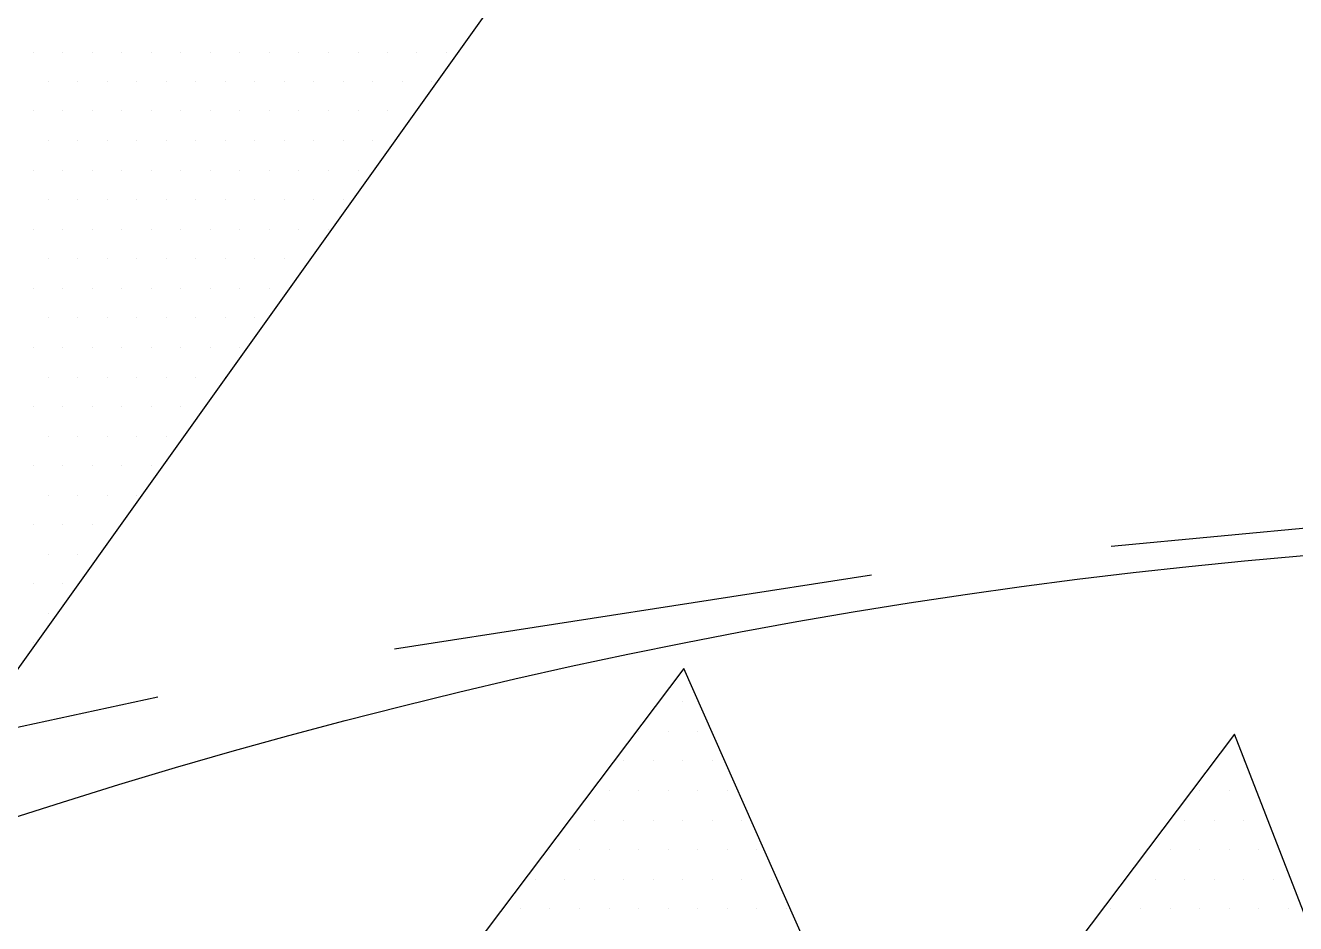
# Model space of a CAD drawing. Header units: millimetres. Extents: x -1573 to 210, y -360 to 557.
# Drawn here: x -495.469 to -493.101, y 30.001 to 31.675 of the extents above; entities that cross this region are included whole.
import ezdxf

# ---------------------------------------------------------------- set-up
doc = ezdxf.new("R2010")
doc.units = ezdxf.units.MM
doc.header["$LTSCALE"] = 2
doc.linetypes.add('CACHEX2', pattern=[0.75, 0.5, -0.25])
for name, color, linetype in [('CALQUE_7', 4, 'Continuous'), ('CARTOUCHE', 7, 'Continuous'), ('rosace', 7, 'Continuous')]:
    doc.layers.add(name, color=color, linetype=linetype)

# ---------------------------------------------------------------- blocks, each defined once
blk = doc.blocks.new('A$C715108E3')
at = {"layer": 'CALQUE_7', "color": 131}
for p, q in [((-9.4239, 0.6123), (-9.4239, 0.6123)), ((-9.3321, 0.6123), (-9.3321, 0.6123)), ((-9.2402, 0.6123), (-9.2402, 0.6123)), ((-9.1488, 0.6123), (-9.1488, 0.6123)), ((-9.0567, 0.6123), (-9.0567, 0.6123)), ((-8.9651, 0.6123), (-8.9651, 0.6123)), ((-8.8735, 0.6123), (-8.8735, 0.6123)), ((-8.7818, 0.6123), (-8.7818, 0.6123)), ((-8.69, 0.6123), (-8.69, 0.6123)), ((-8.5985, 0.6123), (-8.5985, 0.6123)), ((-8.5067, 0.6123), (-8.5067, 0.6123)), ((-8.4147, 0.6123), (-8.4147, 0.6123)), ((-8.3226, 0.6123), (-8.3226, 0.6123)), ((-8.2316, 0.6123), (-8.2316, 0.6123)), ((-8.1394, 0.6123), (-8.1394, 0.6123)), ((-9.3778, 0.521), (-9.3778, 0.521)), ((-9.2863, 0.521), (-9.2863, 0.521)), ((-9.1945, 0.521), (-9.1945, 0.521)), ((-9.1027, 0.521), (-9.1027, 0.521)), ((-9.0112, 0.521), (-9.0112, 0.521)), ((-8.9194, 0.521), (-8.9194, 0.521)), ((-8.8275, 0.521), (-8.8275, 0.521)), ((-8.7361, 0.521), (-8.7361, 0.521)), ((-8.6442, 0.521), (-8.6442, 0.521)), ((-8.5522, 0.521), (-8.5522, 0.521)), ((-8.461, 0.521), (-8.461, 0.521)), ((-8.3689, 0.521), (-8.3689, 0.521)), ((-8.2769, 0.521), (-8.2769, 0.521)), ((-8.1851, 0.521), (-8.1851, 0.521)), ((-9.4239, 0.4296), (-9.4239, 0.4296)), ((-9.3321, 0.4296), (-9.3321, 0.4296)), ((-9.2402, 0.4296), (-9.2402, 0.4296)), ((-9.1488, 0.4296), (-9.1488, 0.4296)), ((-9.0567, 0.4296), (-9.0567, 0.4296)), ((-8.9651, 0.4296), (-8.9651, 0.4296)), ((-8.8735, 0.4296), (-8.8735, 0.4296)), ((-8.7818, 0.4296), (-8.7818, 0.4296)), ((-8.69, 0.4296), (-8.69, 0.4296)), ((-8.5985, 0.4296), (-8.5985, 0.4296)), ((-8.5067, 0.4296), (-8.5067, 0.4296)), ((-8.4147, 0.4296), (-8.4147, 0.4296)), ((-8.3226, 0.4296), (-8.3226, 0.4296)), ((-9.3778, 0.3372), (-9.3778, 0.3372)), ((-9.2863, 0.3372), (-9.2863, 0.3372)), ((-9.1945, 0.3372), (-9.1945, 0.3372)), ((-9.1027, 0.3372), (-9.1027, 0.3372)), ((-9.0112, 0.3372), (-9.0112, 0.3372)), ((-8.9194, 0.3372), (-8.9194, 0.3372)), ((-8.8275, 0.3372), (-8.8275, 0.3372)), ((-8.7361, 0.3372), (-8.7361, 0.3372)), ((-8.6442, 0.3372), (-8.6442, 0.3372)), ((-8.5522, 0.3372), (-8.5522, 0.3372)), ((-8.461, 0.3372), (-8.461, 0.3372)), ((-8.3689, 0.3372), (-8.3689, 0.3372)), ((-9.4239, 0.2459), (-9.4239, 0.2459)), ((-9.3321, 0.2459), (-9.3321, 0.2459)), ((-9.2402, 0.2459), (-9.2402, 0.2459)), ((-9.1488, 0.2459), (-9.1488, 0.2459)), ((-9.0567, 0.2459), (-9.0567, 0.2459)), ((-8.9651, 0.2459), (-8.9651, 0.2459)), ((-8.8735, 0.2459), (-8.8735, 0.2459)), ((-8.7818, 0.2459), (-8.7818, 0.2459)), ((-8.69, 0.2459), (-8.69, 0.2459)), ((-8.5985, 0.2459), (-8.5985, 0.2459)), ((-8.5067, 0.2459), (-8.5067, 0.2459)), ((-8.4147, 0.2459), (-8.4147, 0.2459)), ((-9.3778, 0.1544), (-9.3778, 0.1544)), ((-9.2863, 0.1544), (-9.2863, 0.1544)), ((-9.1945, 0.1544), (-9.1945, 0.1544)), ((-9.1027, 0.1544), (-9.1027, 0.1544)), ((-9.0112, 0.1544), (-9.0112, 0.1544)), ((-8.9194, 0.1544), (-8.9194, 0.1544)), ((-8.8275, 0.1544), (-8.8275, 0.1544)), ((-8.7361, 0.1544), (-8.7361, 0.1544)), ((-8.6442, 0.1544), (-8.6442, 0.1544)), ((-8.5522, 0.1544), (-8.5522, 0.1544)), ((-8.461, 0.1544), (-8.461, 0.1544)), ((-9.4239, 0.0618), (-9.4239, 0.0618)), ((-9.3321, 0.0618), (-9.3321, 0.0618)), ((-9.2402, 0.0618), (-9.2402, 0.0618)), ((-9.1488, 0.0618), (-9.1488, 0.0618)), ((-9.0567, 0.0618), (-9.0567, 0.0618)), ((-8.9651, 0.0618), (-8.9651, 0.0618)), ((-8.8735, 0.0618), (-8.8735, 0.0618)), ((-8.7818, 0.0618), (-8.7818, 0.0618)), ((-8.69, 0.0618), (-8.69, 0.0618)), ((-8.5985, 0.0618), (-8.5985, 0.0618)), ((-8.5067, 0.0618), (-8.5067, 0.0618)), ((-9.3778, -0.0294), (-9.3778, -0.0294)), ((-9.2863, -0.0294), (-9.2863, -0.0294)), ((-9.1945, -0.0294), (-9.1945, -0.0294)), ((-9.1027, -0.0294), (-9.1027, -0.0294)), ((-9.0112, -0.0294), (-9.0112, -0.0294)), ((-8.9194, -0.0294), (-8.9194, -0.0294)), ((-8.8275, -0.0294), (-8.8275, -0.0294)), ((-8.7361, -0.0294), (-8.7361, -0.0294)), ((-8.6442, -0.0294), (-8.6442, -0.0294)), ((-9.4239, -0.1218), (-9.4239, -0.1218)), ((-9.3321, -0.1218), (-9.3321, -0.1218)), ((-9.2402, -0.1218), (-9.2402, -0.1218)), ((-9.1488, -0.1218), (-9.1488, -0.1218)), ((-9.0567, -0.1218), (-9.0567, -0.1218)), ((-8.9651, -0.1218), (-8.9651, -0.1218)), ((-8.8735, -0.1218), (-8.8735, -0.1218)), ((-8.7818, -0.1218), (-8.7818, -0.1218)), ((-8.69, -0.1218), (-8.69, -0.1218)), ((-9.3778, -0.2131), (-9.3778, -0.2131)), ((-9.2863, -0.2131), (-9.2863, -0.2131)), ((-9.1945, -0.2131), (-9.1945, -0.2131)), ((-9.1027, -0.2131), (-9.1027, -0.2131)), ((-9.0112, -0.2131), (-9.0112, -0.2131)), ((-8.9194, -0.2131), (-8.9194, -0.2131)), ((-8.8275, -0.2131), (-8.8275, -0.2131)), ((-8.7361, -0.2131), (-8.7361, -0.2131)), ((-9.4239, -0.3047), (-9.4239, -0.3047)), ((-9.3321, -0.3047), (-9.3321, -0.3047)), ((-9.2402, -0.3047), (-9.2402, -0.3047)), ((-9.1488, -0.3047), (-9.1488, -0.3047)), ((-9.0567, -0.3047), (-9.0567, -0.3047)), ((-8.9651, -0.3047), (-8.9651, -0.3047)), ((-8.8735, -0.3047), (-8.8735, -0.3047)), ((-8.7818, -0.3047), (-8.7818, -0.3047)), ((-9.3778, -0.3969), (-9.3778, -0.3969)), ((-9.2863, -0.3969), (-9.2863, -0.3969)), ((-9.1945, -0.3969), (-9.1945, -0.3969)), ((-9.1027, -0.3969), (-9.1027, -0.3969)), ((-9.0112, -0.3969), (-9.0112, -0.3969)), ((-8.9194, -0.3969), (-8.9194, -0.3969)), ((-8.8275, -0.3969), (-8.8275, -0.3969)), ((-9.4239, -0.4884), (-9.4239, -0.4884)), ((-9.3321, -0.4884), (-9.3321, -0.4884)), ((-9.2402, -0.4884), (-9.2402, -0.4884)), ((-9.1488, -0.4884), (-9.1488, -0.4884)), ((-9.0567, -0.4884), (-9.0567, -0.4884)), ((-8.9651, -0.4884), (-8.9651, -0.4884)), ((-9.3778, -0.5799), (-9.3778, -0.5799)), ((-9.2863, -0.5799), (-9.2863, -0.5799)), ((-9.1945, -0.5799), (-9.1945, -0.5799)), ((-9.1027, -0.5799), (-9.1027, -0.5799)), ((-9.0112, -0.5799), (-9.0112, -0.5799)), ((-9.4239, -0.6724), (-9.4239, -0.6724)), ((-9.3321, -0.6724), (-9.3321, -0.6724)), ((-9.2402, -0.6724), (-9.2402, -0.6724)), ((-9.1488, -0.6724), (-9.1488, -0.6724)), ((-9.0567, -0.6724), (-9.0567, -0.6724)), ((-9.3778, -0.7635), (-9.3778, -0.7635)), ((-9.2863, -0.7635), (-9.2863, -0.7635)), ((-9.1945, -0.7635), (-9.1945, -0.7635)), ((-9.1027, -0.7635), (-9.1027, -0.7635)), ((-9.4239, -0.855), (-9.4239, -0.855)), ((-9.3321, -0.855), (-9.3321, -0.855)), ((-9.2402, -0.855), (-9.2402, -0.855)), ((-9.3778, -0.9474), (-9.3778, -0.9474)), ((-9.2863, -0.9474), (-9.2863, -0.9474)), ((-9.4239, -1.0386), (-9.4239, -1.0386)), ((-9.3321, -1.0386), (-9.3321, -1.0386)), ((-9.3778, -1.1301), (-9.3778, -1.1301)), ((-9.4239, -1.2223), (-9.4239, -1.2223)), ((-7.412, -1.3138), (-7.412, -1.3138)), ((-7.4812, -1.4052), (-7.4812, -1.4052)), ((-7.4058, -1.4052), (-7.4058, -1.4052)), ((-7.5505, -1.4974), (-7.5505, -1.4974)), ((-7.5434, -1.4974), (-7.5434, -1.4974)), ((-7.4515, -1.4974), (-7.4515, -1.4974)), ((-7.3597, -1.4974), (-7.3597, -1.4974)), ((-7.6197, -1.5889), (-7.6197, -1.5889)), ((-7.5891, -1.5889), (-7.5891, -1.5889)), ((-7.4973, -1.5889), (-7.4973, -1.5889)), ((-7.4058, -1.5889), (-7.4058, -1.5889)), ((-7.314, -1.5889), (-7.314, -1.5889)), ((-5.7555, -1.5889), (-5.7555, -1.5889)), ((-5.7543, -1.5889), (-5.7543, -1.5889)), ((-5.6625, -1.5889), (-5.6625, -1.5889)), ((-7.6888, -1.6803), (-7.6888, -1.6803)), ((-7.635, -1.6803), (-7.635, -1.6803)), ((-7.5434, -1.6803), (-7.5434, -1.6803)), ((-7.4515, -1.6803), (-7.4515, -1.6803)), ((-7.3597, -1.6803), (-7.3597, -1.6803)), ((-7.2683, -1.6803), (-7.2683, -1.6803)), ((-5.8244, -1.6803), (-5.8244, -1.6803)), ((-5.8001, -1.6803), (-5.8001, -1.6803)), ((-5.7088, -1.6803), (-5.7088, -1.6803)), ((-7.7582, -1.7729), (-7.7582, -1.7729)), ((-7.6809, -1.7729), (-7.6809, -1.7729)), ((-7.5891, -1.7729), (-7.5891, -1.7729)), ((-7.4973, -1.7729), (-7.4973, -1.7729)), ((-7.4058, -1.7729), (-7.4058, -1.7729)), ((-7.314, -1.7729), (-7.314, -1.7729)), ((-7.2222, -1.7729), (-7.2222, -1.7729)), ((-5.8941, -1.7729), (-5.8941, -1.7729)), ((-5.8464, -1.7729), (-5.8464, -1.7729)), ((-5.7543, -1.7729), (-5.7543, -1.7729)), ((-5.6625, -1.7729), (-5.6625, -1.7729)), ((-7.8273, -1.864), (-7.8273, -1.864)), ((-7.8185, -1.864), (-7.8185, -1.864)), ((-7.7267, -1.864), (-7.7267, -1.864)), ((-7.635, -1.864), (-7.635, -1.864)), ((-7.5434, -1.864), (-7.5434, -1.864)), ((-7.4515, -1.864), (-7.4515, -1.864)), ((-7.3597, -1.864), (-7.3597, -1.864)), ((-7.2683, -1.864), (-7.2683, -1.864)), ((-7.1764, -1.864), (-7.1764, -1.864)), ((-5.9631, -1.864), (-5.9631, -1.864)), ((-5.8921, -1.864), (-5.8921, -1.864)), ((-5.8001, -1.864), (-5.8001, -1.864)), ((-5.7088, -1.864), (-5.7088, -1.864)), ((-5.6168, -1.864), (-5.6168, -1.864)), ((-7.8965, -1.9557), (-7.8965, -1.9557)), ((-7.8642, -1.9557), (-7.8642, -1.9557)), ((-7.7724, -1.9557), (-7.7724, -1.9557)), ((-7.6809, -1.9557), (-7.6809, -1.9557)), ((-7.5891, -1.9557), (-7.5891, -1.9557)), ((-7.4973, -1.9557), (-7.4973, -1.9557)), ((-7.4058, -1.9557), (-7.4058, -1.9557)), ((-7.314, -1.9557), (-7.314, -1.9557)), ((-7.2222, -1.9557), (-7.2222, -1.9557)), ((-7.1307, -1.9557), (-7.1307, -1.9557)), ((-6.0321, -1.9557), (-6.0321, -1.9557)), ((-6.0296, -1.9557), (-6.0296, -1.9557)), ((-5.9376, -1.9557), (-5.9376, -1.9557)), ((-5.8464, -1.9557), (-5.8464, -1.9557)), ((-5.7543, -1.9557), (-5.7543, -1.9557)), ((-5.6625, -1.9557), (-5.6625, -1.9557)), ((-5.571, -1.9557), (-5.571, -1.9557)), ((-7.966, -2.0481), (-7.966, -2.0481)), ((-7.91, -2.0481), (-7.91, -2.0481)), ((-7.8185, -2.0481), (-7.8185, -2.0481)), ((-7.7267, -2.0481), (-7.7267, -2.0481)), ((-7.635, -2.0481), (-7.635, -2.0481)), ((-7.5434, -2.0481), (-7.5434, -2.0481)), ((-7.4515, -2.0481), (-7.4515, -2.0481)), ((-7.3597, -2.0481), (-7.3597, -2.0481)), ((-7.2683, -2.0481), (-7.2683, -2.0481)), ((-7.1764, -2.0481), (-7.1764, -2.0481)), ((-7.0846, -2.0481), (-7.0846, -2.0481)), ((-6.102, -2.0481), (-6.102, -2.0481)), ((-6.0757, -2.0481), (-6.0757, -2.0481)), ((-5.9841, -2.0481), (-5.9841, -2.0481)), ((-5.8921, -2.0481), (-5.8921, -2.0481)), ((-5.8001, -2.0481), (-5.8001, -2.0481)), ((-5.7088, -2.0481), (-5.7088, -2.0481)), ((-5.6168, -2.0481), (-5.6168, -2.0481)), ((-5.5249, -2.0481), (-5.5249, -2.0481))]:
    blk.add_line(p, q, dxfattribs=at)
blk.add_lwpolyline([(-17.4242, -1.4573), (-18.4152, -2.5691), (-18.6566, -2.9311), (-18.705, -3.0278), (-11.9873, -3.7284), (-11.0696, -3.3901), (-10.6346, -2.9311), (-6.8859, 2.3168), (-8.5773, 2.3168), (-9.0123, 2.2688), (-11.5252, -1.2823), (-12.7091, 1.3505), (-13.4102, 1.1331), (-14.1349, 0.795), (-14.1589, 0.6743), (-12.951, -2.0066)], close=True, dxfattribs=at)
blk.add_lwpolyline([(-3.7783, -7.7906), (-1.5572, -4.8561), (4.8497, -5.4935), (3.9051, -3.7588), (-0.4601, -3.2749), (1.2763, -0.8417), (0, 0), (-1.7101, -2.322), (-3.5228, 1.6324), (-4.3907, 1.9382), (-5.4878, 2.0402), (-2.8588, -3.8274), (-4.4672, -5.9198), (-4.8244, -3.2921), (-5.1561, -2.8832), (-5.6923, -1.5053), (-6.7131, -2.8584), (-7.4026, -1.3018), (-8.4999, -2.7561), (-7.811, -4.4145), (-9.1641, -6.2255)], dxfattribs=at)
blk = doc.blocks.new('A$C581E6685')
at = {"layer": 'rosace', "color": 32, "linetype": 'CACHEX2', "ltscale": 1.5}
blk.add_ellipse((-38.0538, 23.8138), major_axis=(-19.0311, -3.534), ratio=0.590567, dxfattribs=at)
at = {"layer": 'rosace', "color": 32}
blk.add_ellipse((-37.6144, 23.8499), major_axis=(-13.5768, -4.2839), ratio=0.791971, dxfattribs=at)
at = {"layer": 'CARTOUCHE'}
blk.add_blockref('A$C715108E3', (-31.6739, 36.3189), dxfattribs=at)

msp = doc.modelspace()

# ---------------------------------------------------------------- linework, layer by layer
at = {"layer": 'CARTOUCHE'}
msp.add_rational_spline([(-508.0665, 33.7081), (-508.0665, 22.8169), (-508.0665, 11.9258), (-508.0665, 8.0858), (-504.2265, 8.0858), (-458.6872, 8.0858), (-413.148, 8.0858), (-409.308, 8.0858), (-409.308, 11.9258), (-409.308, 22.8169), (-409.308, 33.7081), (-409.308, 37.5481), (-413.148, 37.5481), (-458.6872, 37.5481), (-504.2265, 37.5481), (-508.0665, 37.5481), (-508.0665, 33.7081)], [1, 1, 1, 0.707106781187, 1, 1, 1, 0.707106781187, 1, 1, 1, 0.707106781187, 1, 1, 1, 0.707106781187, 1], degree=2, knots=[0, 0, 0, 1, 1, 2.570796, 2.570796, 3.570796, 3.570796, 5.141593, 5.141593, 6.141593, 6.141593, 7.712389, 7.712389, 8.712389, 8.712389, 10.283185, 10.283185, 10.283185], dxfattribs=at)

# ---------------------------------------------------------------- block references
at = {"layer": 'CARTOUCHE', "xscale": 0.6, "yscale": 0.6, "zscale": 0.6}
msp.add_blockref('A$C581E6685', (-470.7958, 9.4664), dxfattribs=at)

doc.saveas('drawing.dxf')
